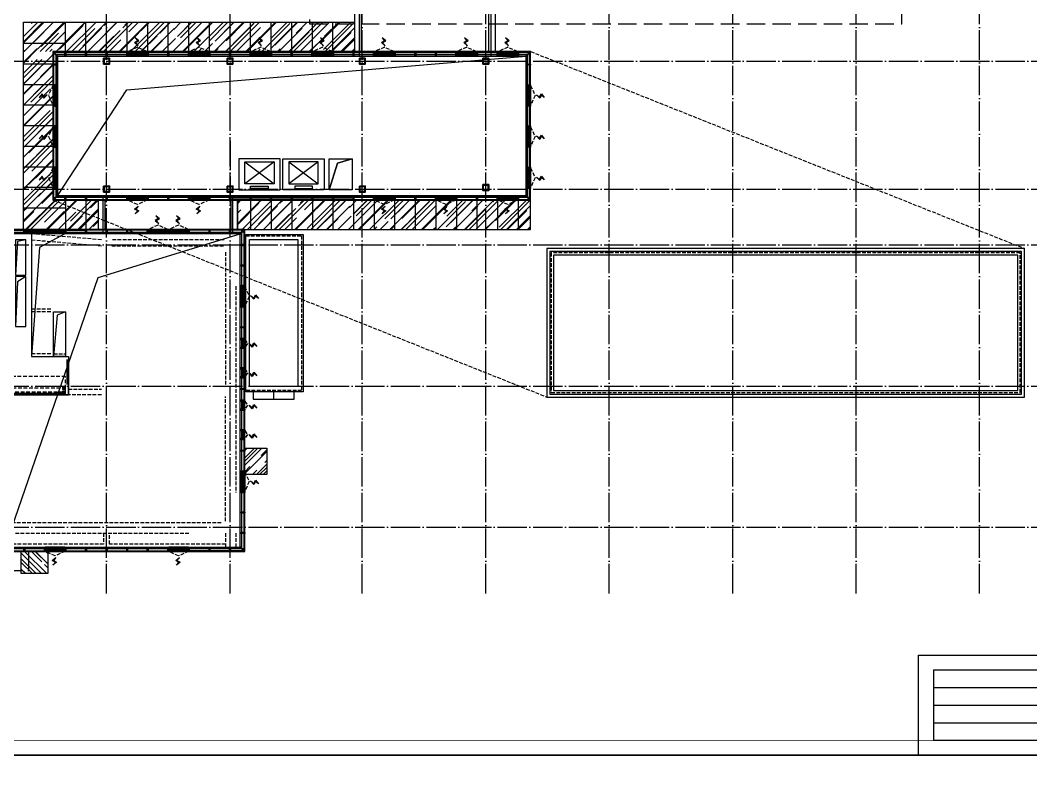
# Model space of a CAD drawing. Extents: x -2209072 to 495824, y -92434 to 572724.
# Drawn here: x 36124 to 104879, y 71103 to 123586 of the extents above; entities that cross this region are included whole.
import ezdxf

# ---------------------------------------------------------------- set-up
doc = ezdxf.new("R2010")
doc.units = 0
doc.header["$LTSCALE"] = 1000
doc.header["$MEASUREMENT"] = 0
for name, pattern in [('6#7#幕墙$0$$1$DASH', [0.35, 0.25, -0.1]), ('6#7#幕墙$0$DASH', [0.35, 0.25, -0.1]), ('X-104 6#7#平面$0$104-1112 结构$0$$AUDIT_BAD_LTYPE1', [0]), ('X-104 6#7#平面$0$109-34 轴网$0$L1$0$$AUDIT_BAD_LTYPE1', [0]), ('X-104 6#7#平面$0$CACHE', [0.375, 0.25, -0.125]), ('X-104 6#7#平面$0$DASH', [0.35, 0.25, -0.1]), ('X-104 6#7#平面$0$DOTE', [2.42, 2, -0.2, 0.02, -0.2]), ('X-平面图例$0$DASH', [0.35, 0.25, -0.1])]:
    doc.linetypes.add(name, pattern=pattern)
doc.layers.get('0').update_dxf_attribs({"linetype": 'CONTINUOUS'})
doc.layers.get('Defpoints').update_dxf_attribs({"linetype": 'CONTINUOUS'})
doc.layers.add('6#7#幕墙$0$04-不打印_辅助线', color=165, linetype='CONTINUOUS', plot=False)
for name, color, linetype in [('6#7#幕墙$0$04-电动窗', 1, 'CONTINUOUS'), ('6#7#幕墙$0$A-C_玻璃幕墙', 140, 'CONTINUOUS'), ('6#7#幕墙$0$A-C_窗', 140, 'CONTINUOUS'), ('6#7#幕墙$0$A-O_屋面', 201, 'CONTINUOUS'), ('6#7#幕墙$0$A-TECH_结构', 21, 'CONTINUOUS'), ('6#7#幕墙$0$A-金属背板', 30, 'CONTINUOUS'), ('X-104 6#7#平面$0$01-标注_轴线坐标', 132, 'CONTINUOUS'), ('X-104 6#7#平面$0$A-C_玻璃幕墙', 140, 'CONTINUOUS'), ('X-104 6#7#平面$0$A-E_栏杆', 232, 'CONTINUOUS'), ('X-104 6#7#平面$0$A-E_楼梯', 171, 'CONTINUOUS'), ('X-104 6#7#平面$0$A-E_电梯', 171, 'CONTINUOUS'), ('X-104 6#7#平面$0$A-FC', 242, 'X-104 6#7#平面$0$CACHE'), ('X-104 6#7#平面$0$A-O_屋面', 201, 'CONTINUOUS'), ('X-104 6#7#平面$0$A-TECH_结构', 21, 'CONTINUOUS'), ('X-104 6#7#平面$0$A_AXIS-轴线', 36, 'X-104 6#7#平面$0$DOTE'), ('X-104 6#7#平面$0$A_STR-砼柱', 51, 'CONTINUOUS'), ('X-104 6#7#平面$0$EH_玻璃', 156, 'CONTINUOUS'), ('X-104 6#7#平面$0$水-消防_消火栓', 41, 'CONTINUOUS'), ('X-平面图例$0$03-表格_197', 197, 'CONTINUOUS'), ('X-平面图例$0$04-电动窗', 1, 'CONTINUOUS'), ('X-平面图例$0$A-C_玻璃幕墙', 140, 'CONTINUOUS'), ('X-平面图例$0$A-金属背板', 40, 'CONTINUOUS')]:
    doc.layers.add(name, color=color, linetype=linetype)
doc.layers.add('X-104 6#7#平面$0$钢柱', color=51, linetype='CONTINUOUS', lineweight=35)

# ---------------------------------------------------------------- blocks, each defined once
blk = doc.blocks.new('*U1365')
at = {"layer": 'X-104 6#7#平面$0$A-E_栏杆'}
for points in [[(-5250, 50), (0, 50)], [(-5250, 0), (0, 0)]]:
    blk.add_lwpolyline(points, dxfattribs=at)
at = {"layer": 'X-104 6#7#平面$0$A-FC'}
for p, q in [((-150, 475), (-5085, 475)), ((-5085, 174), (-165, 174))]:
    blk.add_line(p, q, dxfattribs=at)
blk.add_lwpolyline([(0, 50), (-5250, 50), (-5250, 1250), (0, 1250)], close=True, dxfattribs=at)
at = {"layer": 'X-104 6#7#平面$0$A-FC', "ltscale": 1000}
for points in [[(-5200, 100), (-5200, 250), (-5050, 250), (-5050, 200), (-5150, 200), (-5150, 150), (-5050, 150), (-5050, 100), (-5250, 100), (-5250, 550), (-5050, 550), (-5050, 500), (-5150, 500), (-5150, 450), (-5050, 450), (-5050, 400), (-5200, 400), (-5200, 550)], [(-50, 100), (-50, 250), (-200, 250), (-200, 200), (-100, 200), (-100, 150), (-200, 150), (-200, 100), (0, 100), (0, 550), (-200, 550), (-200, 500), (-100, 500), (-100, 450), (-200, 450), (-200, 400), (-50, 400), (-50, 550)]]:
    blk.add_lwpolyline(points, dxfattribs=at)
blk = doc.blocks.new('X-104 6#7#平面$0$A$C1863634F')
at = {"layer": 'X-104 6#7#平面$0$A_AXIS-轴线'}
for points in [[(42000, -4500), (42000, 60900)], [(50400, -4500), (50400, 60900)], [(59400, -4500), (59400, 60900)], [(59400, -4500), (59400, 60900)], [(67800, -4500), (67800, 60900)], [(76200, -4500), (76200, 60900)], [(84600, -4500), (84600, 60900)], [(93000, -4500), (93000, 60900)], [(101400, -4500), (101400, 60900)], [(-4000, 31700), (117300, 31700)], [(-4000, 23000), (117300, 23000)], [(-4000, 19200), (117300, 19200)], [(-4000, 9600), (117300, 9600)], [(-4000, 0), (117300, 0)]]:
    blk.add_lwpolyline(points, dxfattribs=at)
blk = doc.blocks.new('X-104 6#7#平面$0$efrgh')
at = {"layer": 'X-104 6#7#平面$0$A-TECH_结构'}
for points in [[(38650, 121150), (70550, 121150), (70550, 111650), (38650, 111650)], [(-700, 109050), (-700, 87750), (51100, 87750), (51100, 109050)]]:
    blk.add_lwpolyline(points, close=True, dxfattribs=at)
for points in [[(38650, 111650), (43370, 118854), (70550, 121150)], [(36900, 109050), (36900, 103750), (36900, 103750), (36900, 100700), (39400, 100700), (39400, 98100), (27000, 98100), (27000, 94200), (35100, 94200), (35100, 87750)], [(35100, 87750), (41436, 106090), (51100, 109050)]]:
    blk.add_lwpolyline(points, dxfattribs=at)
blk = doc.blocks.new('X-104 6#7#平面$0$fgh')
at = {"layer": 'X-104 6#7#平面$0$A-TECH_结构'}
for points in [[(67219, -96672), (67219, -92972), (76169, -92972), (76169, -96672)], [(49769, -106172), (49769, -108672), (58619, -108672), (58619, -106172)]]:
    blk.add_lwpolyline(points, dxfattribs=at)
for points in [[(46669, -106172), (78569, -106172), (78569, -96672), (46669, -96672)], [(7319, -108772), (7319, -130072), (59119, -130072), (59119, -108772)]]:
    blk.add_lwpolyline(points, close=True, dxfattribs=at)
blk = doc.blocks.new('X-104 6#7#平面$0$gvhghjjj')
at = {"layer": 'X-104 6#7#平面$0$A-TECH_结构'}
for points in [[(13950, 17000), (14130, 19254), (14650, 19550)], [(36500, 19550), (35946, 19430), (35800, 17144)], [(20900, 17450), (20440, 17240), (20300, 15650)], [(13950, 14900), (14130, 16604), (14650, 16900)], [(36500, 17044), (35946, 16698), (35800, 13650)], [(13950, 13950), (14130, 14621), (14650, 14800)], [(39200, 14650), (38629, 14421), (38400, 11600)], [(22100, 13650), (21440, 13440), (21300, 11800)]]:
    blk.add_lwpolyline(points, dxfattribs=at)
for points in [[(13950, 17000), (14650, 17000), (14650, 19550), (13950, 19550)], [(35800, 17144), (36500, 17144), (36500, 19550), (35800, 19550)], [(20300, 17450), (20900, 17450), (20900, 15650), (20300, 15650)], [(13950, 16900), (14650, 16900), (14650, 14900), (13950, 14900)], [(35800, 13650), (36500, 13650), (36500, 17044), (35800, 17044)], [(13950, 14800), (14650, 14800), (14650, 13950), (13950, 13950)], [(38400, 14650), (39200, 14650), (39200, 11600), (38400, 11600)], [(21300, 13650), (22100, 13650), (22100, 11800), (21300, 11800)]]:
    blk.add_lwpolyline(points, close=True, dxfattribs=at)
blk = doc.blocks.new('X-104 6#7#平面$0$dfsgfg')
at = {"layer": 'X-104 6#7#平面$0$钢柱'}
for points in [[(-200, 200), (200, 200), (200, -200), (-200, -200), (-200, 200)], [(-170, 170), (170, 170), (170, -170), (-170, -170)]]:
    blk.add_lwpolyline(points, close=True, dxfattribs=at)
blk = doc.blocks.new('图框-A0+1-4')
for points, const_width in [([(0.02, 0.02), (1486.02, 0.02), (1486.02, 841.03), (0.02, 841.03)], 0.05), ([(1411.02, 831.03), (25.02, 831.03), (25.02, 10.03), (1411.02, 10.03)], 0.5)]:
    blk.add_lwpolyline(points, close=True, dxfattribs=dict(const_width=const_width))
at = {"const_width": 0.05}
blk.add_lwpolyline([(669.02, 0.02), (669.02, 2.03)], dxfattribs=at)
blk = doc.blocks.new('X-104 6#7#平面$0$A$C4EF3200C')
at = {"layer": 'X-104 6#7#平面$0$EH_玻璃'}
h = blk.add_hatch(dxfattribs=at)
h.set_pattern_fill('AR-RROOF', color=256, scale=600, angle=135)
h.set_pattern_definition([(135, (238369.9, -6000.3), (-1724.2092, 646.5784), [11430, -1524, 3810, -762]), (135, (237383.9, -5553.1), (-177.809, -1255.44), [2286, -251.46, 4572, -571.5]), (135, (237642.53, -6188.87), (-3162.8462, 2440.8336), [6096, -1066.8, 3048, -762])])
h.paths.add_polyline_path([(-1630, -500), (-1630, 1000), (170, 1000), (170, -500)])
at = {"layer": 'X-104 6#7#平面$0$A-C_玻璃幕墙'}
blk.add_lwpolyline([(-1630, -500), (-1630, 1000), (170, 1000), (170, -500)], close=True, dxfattribs=at)
blk = doc.blocks.new('X-104 6#7#平面$0$fdsgggh')
at = {"layer": 'X-104 6#7#平面$0$A-E_电梯'}
for p, q in [((1000, 1850), (3000, 350)), ((3000, 1850), (1000, 350)), ((6000, 1850), (4000, 350)), ((4000, 1850), (6000, 350))]:
    blk.add_line(p, q, dxfattribs=at)
for points in [[(600, -50), (3400, -50), (3400, 2050), (600, 2050)], [(6400, -50), (3600, -50), (3600, 2050), (6400, 2050)], [(1400, 200), (2600, 200), (2600, 50), (1400, 50)], [(5600, 200), (4400, 200), (4400, 50), (5600, 50)]]:
    blk.add_lwpolyline(points, close=True, dxfattribs=at)
for points in [[(1000, 1850), (3000, 1850), (3000, 350), (1000, 350), (1000, 1850)], [(6000, 1850), (4000, 1850), (4000, 350), (6000, 350), (6000, 1850)]]:
    blk.add_lwpolyline(points, dxfattribs=at)
at = {"layer": 'X-104 6#7#平面$0$A-TECH_结构'}
blk.add_lwpolyline([(6750, 2050), (8300, 2050), (8300, -50), (6750, -50)], close=True, dxfattribs=at)
blk.add_lwpolyline([(6750, -50), (7302, 1754), (8300, 2050)], dxfattribs=at)
blk = doc.blocks.new('6#7#幕墙$0$$TCHSYS$WIN2D')
for p, q in [((-0.5, 0.5), (0.5, 0.5)), ((-0.5, 0.5), (-0.5, -0.5)), ((0.5, 0.167), (-0.5, 0.167)), ((0.5, 0.5), (0.5, -0.5)), ((0.5, -0.167), (-0.5, -0.167)), ((-0.5, -0.5), (0.5, -0.5))]:
    blk.add_line(p, q)
blk = doc.blocks.new('6#7#幕墙$0$开启扇')
at = {"layer": '6#7#幕墙$0$04-电动窗'}
h = blk.add_hatch(color=1, dxfattribs=at)
h.dxf.hatch_style = 1
h.paths.add_polyline_path([(822, 978), (651, 790), (867, 672), (619, 453), (788, 663), (571, 780)])
at = {"layer": '6#7#幕墙$0$04-电动窗', "color": 1}
blk.add_lwpolyline([(822, 978), (651, 790), (867, 672), (619, 453), (788, 663), (571, 780), (822, 978)], close=True, dxfattribs=at)
at = {"layer": '6#7#幕墙$0$A-C_窗', "linetype": '6#7#幕墙$0$DASH'}
blk.add_lwpolyline([(0, 50), (670, 350), (1340, 50)], dxfattribs=at)
at = {"layer": '6#7#幕墙$0$A-C_窗', "xscale": -1340, "yscale": 300, "zscale": 1340, "rotation": 180}
blk.add_blockref('6#7#幕墙$0$$TCHSYS$WIN2D', (670, -100), dxfattribs=at)
blk = doc.blocks.new('*U1932')
at = {"layer": '6#7#幕墙$0$A-C_玻璃幕墙', "rotation": 180}
blk.add_blockref('6#7#幕墙$0$开启扇', (670, 50), dxfattribs=at)
blk = doc.blocks.new('*U1933')
at = {"color": 0, "linetype": 'ByBlock', "lineweight": -2, "transparency": 16777216}
for p in [(0, 0), (8400, 0), (16800, 0), (25200, 0), (33600, 0), (42000, 0)]:
    blk.add_blockref('*U1932', p, dxfattribs=at)
blk = doc.blocks.new('6#7#幕墙$0$saklshkjdhkjsa')
at = {"layer": '6#7#幕墙$0$04-电动窗'}
h = blk.add_hatch(color=1, dxfattribs=at)
h.dxf.hatch_style = 1
h.paths.add_polyline_path([(102, 870), (273, 682), (56, 564), (305, 345), (136, 554), (352, 672)])
at = {"layer": '6#7#幕墙$0$04-电动窗', "color": 1}
blk.add_lwpolyline([(102, 870), (273, 682), (56, 564), (305, 345), (136, 554), (352, 672), (102, 870)], close=True, dxfattribs=at)
at = {"layer": '6#7#幕墙$0$A-C_玻璃幕墙'}
for points in [[(30, 50), (30, -250), (-30, -250), (-30, 50), (30, 50)], [(630, 50), (630, -250), (570, -250), (570, 50), (630, 50)]]:
    blk.add_lwpolyline(points, dxfattribs=at)
at = {"layer": '6#7#幕墙$0$A-C_窗', "linetype": 'ByBlock'}
for p, q in [((30, 50), (570, 50)), ((30, -250), (30, 50)), ((570, -250), (570, 50)), ((570, -50), (30, -50)), ((570, -150), (30, -150)), ((30, -250), (570, -250))]:
    blk.add_line(p, q, dxfattribs=at)
at = {"layer": '6#7#幕墙$0$A-C_窗', "linetype": '6#7#幕墙$0$$1$DASH'}
blk.add_lwpolyline([(570, 50), (300, 230), (30, 50)], dxfattribs=at)
blk = doc.blocks.new('6#7#幕墙$0$ii')
blk.add_lwpolyline([(-1340, 0), (0, 0), (0, -150), (-1340, -150)], close=True)
blk = doc.blocks.new('6#7#幕墙$0$RDSSSD')
at = {"layer": '6#7#幕墙$0$A-C_玻璃幕墙'}
for points in [[(-30, 87750), (30, 87750), (30, 87450), (-30, 87450)], [(1370, 87750), (1430, 87750), (1430, 87450), (1370, 87450)], [(2770, 87750), (2830, 87750), (2830, 87450), (2770, 87450)], [(4170, 87750), (4230, 87750), (4230, 87450), (4170, 87450)], [(5570, 87750), (5630, 87750), (5630, 87450), (5570, 87450)], [(6970, 87750), (7030, 87750), (7030, 87450), (6970, 87450)], [(8370, 87750), (8430, 87750), (8430, 87450), (8370, 87450)], [(9770, 87750), (9830, 87750), (9830, 87450), (9770, 87450)], [(11170, 87750), (11230, 87750), (11230, 87450), (11170, 87450)], [(12570, 87750), (12630, 87750), (12630, 87450), (12570, 87450)], [(13970, 87750), (14030, 87750), (14030, 87450), (13970, 87450)], [(15370, 87750), (15430, 87750), (15430, 87450), (15370, 87450)], [(16770, 87750), (16830, 87750), (16830, 87450), (16770, 87450)], [(18170, 87750), (18230, 87750), (18230, 87450), (18170, 87450)], [(19570, 87750), (19630, 87750), (19630, 87450), (19570, 87450)], [(20970, 87750), (21030, 87750), (21030, 87450), (20970, 87450)], [(22370, 87750), (22430, 87750), (22430, 87450), (22370, 87450)], [(23770, 87750), (23830, 87750), (23830, 87450), (23770, 87450)], [(25170, 87750), (25230, 87750), (25230, 87450), (25170, 87450)], [(26570, 87750), (26630, 87750), (26630, 87450), (26570, 87450)], [(27970, 87750), (28030, 87750), (28030, 87450), (27970, 87450)], [(29370, 87750), (29430, 87750), (29430, 87450), (29370, 87450)], [(30770, 87750), (30830, 87750), (30830, 87450), (30770, 87450)], [(32170, 87750), (32230, 87750), (32230, 87450), (32170, 87450)], [(33570, 87750), (33630, 87750), (33630, 87450), (33570, 87450)], [(34970, 87750), (35030, 87750), (35030, 87450), (34970, 87450)], [(36370, 87750), (36430, 87750), (36430, 87450), (36370, 87450)], [(37770, 87750), (37830, 87750), (37830, 87450), (37770, 87450)], [(39170, 87750), (39230, 87750), (39230, 87450), (39170, 87450)], [(40570, 87750), (40630, 87750), (40630, 87450), (40570, 87450)], [(41970, 87750), (42030, 87750), (42030, 87450), (41970, 87450)], [(43370, 87750), (43430, 87750), (43430, 87450), (43370, 87450)], [(44770, 87750), (44830, 87750), (44830, 87450), (44770, 87450)], [(46170, 87750), (46230, 87750), (46230, 87450), (46170, 87450)], [(47570, 87750), (47630, 87750), (47630, 87450), (47570, 87450)], [(48970, 87750), (49030, 87750), (49030, 87450), (48970, 87450)], [(50370, 87750), (50430, 87750), (50430, 87450), (50370, 87450)]]:
    blk.add_lwpolyline(points, close=True, dxfattribs=at)
blk = doc.blocks.new('6#7#幕墙$0$rewfdscxzwq')
at = {"layer": '6#7#幕墙$0$A-C_玻璃幕墙'}
for points in [[(39170, 111650), (39230, 111650), (39230, 111350), (39170, 111350)], [(40570, 111650), (40630, 111650), (40630, 111350), (40570, 111350)], [(41970, 111650), (42030, 111650), (42030, 111350), (41970, 111350)], [(43370, 111650), (43430, 111650), (43430, 111350), (43370, 111350)], [(44770, 111650), (44830, 111650), (44830, 111350), (44770, 111350)], [(46170, 111650), (46230, 111650), (46230, 111350), (46170, 111350)], [(47570, 111650), (47630, 111650), (47630, 111350), (47570, 111350)], [(48970, 111650), (49030, 111650), (49030, 111350), (48970, 111350)], [(50370, 111650), (50430, 111650), (50430, 111350), (50370, 111350)], [(51770, 111650), (51830, 111650), (51830, 111350), (51770, 111350)], [(53170, 111650), (53230, 111650), (53230, 111350), (53170, 111350)], [(54570, 111650), (54630, 111650), (54630, 111350), (54570, 111350)], [(55970, 111650), (56030, 111650), (56030, 111350), (55970, 111350)], [(57370, 111650), (57430, 111650), (57430, 111350), (57370, 111350)], [(58770, 111650), (58830, 111650), (58830, 111350), (58770, 111350)], [(60170, 111650), (60230, 111650), (60230, 111350), (60170, 111350)], [(61570, 111650), (61630, 111650), (61630, 111350), (61570, 111350)], [(62970, 111650), (63030, 111650), (63030, 111350), (62970, 111350)], [(64370, 111650), (64430, 111650), (64430, 111350), (64370, 111350)], [(65770, 111650), (65830, 111650), (65830, 111350), (65770, 111350)], [(67170, 111650), (67230, 111650), (67230, 111350), (67170, 111350)], [(68570, 111650), (68630, 111650), (68630, 111350), (68570, 111350)], [(69970, 111650), (70030, 111650), (70030, 111350), (69970, 111350)]]:
    blk.add_lwpolyline(points, close=True, dxfattribs=at)
blk = doc.blocks.new('6#7#幕墙$0$gfrggcxvxgr')
at = {"layer": '6#7#幕墙$0$A-C_玻璃幕墙'}
for points in [[(39170, 121450), (39230, 121450), (39230, 121150), (39170, 121150)], [(40570, 121450), (40630, 121450), (40630, 121150), (40570, 121150)], [(41970, 121450), (42030, 121450), (42030, 121150), (41970, 121150)], [(43370, 121450), (43430, 121450), (43430, 121150), (43370, 121150)], [(44770, 121450), (44830, 121450), (44830, 121150), (44770, 121150)], [(46170, 121450), (46230, 121450), (46230, 121150), (46170, 121150)], [(47570, 121450), (47630, 121450), (47630, 121150), (47570, 121150)], [(48970, 121450), (49030, 121450), (49030, 121150), (48970, 121150)], [(50370, 121450), (50430, 121450), (50430, 121150), (50370, 121150)], [(51770, 121450), (51830, 121450), (51830, 121150), (51770, 121150)], [(53170, 121450), (53230, 121450), (53230, 121150), (53170, 121150)], [(54570, 121450), (54630, 121450), (54630, 121150), (54570, 121150)], [(55970, 121450), (56030, 121450), (56030, 121150), (55970, 121150)], [(57370, 121450), (57430, 121450), (57430, 121150), (57370, 121150)], [(58770, 121450), (58830, 121450), (58830, 121150), (58770, 121150)], [(60170, 121450), (60230, 121450), (60230, 121150), (60170, 121150)], [(61570, 121450), (61630, 121450), (61630, 121150), (61570, 121150)], [(62970, 121450), (63030, 121450), (63030, 121150), (62970, 121150)], [(64370, 121450), (64430, 121450), (64430, 121150), (64370, 121150)], [(65770, 121450), (65830, 121450), (65830, 121150), (65770, 121150)], [(67170, 121450), (67230, 121450), (67230, 121150), (67170, 121150)], [(68570, 121450), (68630, 121450), (68630, 121150), (68570, 121150)], [(69970, 121450), (70030, 121450), (70030, 121150), (69970, 121150)]]:
    blk.add_lwpolyline(points, close=True, dxfattribs=at)
blk = doc.blocks.new('*U1967')
blk.add_lwpolyline([(-1360, 0), (-20, 0), (-20, -150), (-1360, -150)], close=True)
blk = doc.blocks.new('*U1968')
blk.add_lwpolyline([(-1360, 0), (-440, 0), (-440, -150), (-1360, -150)], close=True)
blk = doc.blocks.new('6#7#幕墙$0$jiao')
at = {"layer": '6#7#幕墙$0$A-C_窗'}
blk.add_lwpolyline([(51079, -1171), (51308, -1400), (51350, -1358), (51121, -1129)], close=True, dxfattribs=at)
blk = doc.blocks.new('*U1626')
at = {"layer": '6#7#幕墙$0$A-C_玻璃幕墙', "rotation": 180}
blk.add_blockref('6#7#幕墙$0$开启扇', (670, 50), dxfattribs=at)
blk = doc.blocks.new('*U1627')
at = {"layer": '6#7#幕墙$0$A-C_窗', "color": 0, "linetype": 'ByBlock', "lineweight": -2, "transparency": 16777216}
for p in [(0, 0), (4200, 0), (8400, 0)]:
    blk.add_blockref('*U1626', p, dxfattribs=at)
blk = doc.blocks.new('*U1980')
blk.add_lwpolyline([(-1340, 0), (-370, 0), (-370, -150), (-1340, -150)], close=True)
blk = doc.blocks.new('*U1644')
at = {"layer": '6#7#幕墙$0$A-C_玻璃幕墙', "rotation": 270}
blk.add_blockref('6#7#幕墙$0$开启扇', (-50, 670), dxfattribs=at)
blk = doc.blocks.new('*U1645')
at = {"layer": '6#7#幕墙$0$A-C_玻璃幕墙'}
blk.add_lwpolyline([(150, 30), (150, -30), (-150, -30), (-150, 30)], close=True, dxfattribs=at)
blk = doc.blocks.new('6#7#幕墙$0$A$C4D1C7240')
at = {"layer": '6#7#幕墙$0$A-C_窗'}
for points in [[(-321, 9821), (-92, 10050), (-50, 10008), (-279, 9779)], [(-321, 279), (-92, 50), (-50, 92), (-279, 321)]]:
    blk.add_lwpolyline(points, close=True, dxfattribs=at)
at = {"layer": '6#7#幕墙$0$A-C_玻璃幕墙', "color": 0, "linetype": 'ByBlock', "lineweight": -2, "transparency": 16777216, "extrusion": (0, 0, -1), "xscale": -1, "zscale": -1}
for p in [(150, 9220), (150, 7820), (150, 6420), (150, 5020), (150, 3620), (150, 2220), (150, 820)]:
    blk.add_blockref('*U1645', p, dxfattribs=at)
at = {"layer": '6#7#幕墙$0$A-C_玻璃幕墙', "color": 0, "linetype": 'ByBlock', "lineweight": -2, "transparency": 16777216}
for p in [(0, 7120), (0, 4320), (0, 1520)]:
    blk.add_blockref('*U1644', p, dxfattribs=at)
blk = doc.blocks.new('6#7#幕墙$0$$WINLIB2D$00000039')
at = {"color": 0}
for points in [[(-0.5, 0.5), (-0.5, -0.5)], [(0.5, 0.5), (-0.5, 0.5)], [(-0.5, 0.167), (0.5, 0.167)], [(-0.452, -0.167), (-0.5, 0.084)], [(-0.384, -0.167), (-0.448, 0.167)], [(-0.316, -0.167), (-0.38, 0.167)], [(-0.248, -0.167), (-0.312, 0.167)], [(-0.18, -0.167), (-0.244, 0.167)], [(-0.112, -0.167), (-0.176, 0.167)], [(-0.044, -0.167), (-0.108, 0.167)], [(0.024, -0.167), (-0.04, 0.167)], [(0.092, -0.167), (0.028, 0.167)], [(0.16, -0.167), (0.096, 0.167)], [(0.228, -0.167), (0.164, 0.167)], [(0.296, -0.167), (0.232, 0.167)], [(0.364, -0.167), (0.3, 0.167)], [(0.432, -0.167), (0.368, 0.167)], [(0.5, -0.167), (0.436, 0.167)], [(0.5, -0.5), (0.5, 0.5)], [(-0.5, -0.167), (0.5, -0.167)], [(0.5, -0.5), (-0.5, -0.5)]]:
    blk.add_lwpolyline(points, dxfattribs=at)
blk = doc.blocks.new('*U1990')
at = {"layer": '6#7#幕墙$0$A-C_玻璃幕墙', "xscale": -1}
blk.add_blockref('6#7#幕墙$0$开启扇', (670, -50), dxfattribs=at)
blk = doc.blocks.new('*U1991')
at = {"layer": '6#7#幕墙$0$A-C_玻璃幕墙', "xscale": -1}
blk.add_blockref('6#7#幕墙$0$开启扇', (670, -50), dxfattribs=at)
blk = doc.blocks.new('6#7#幕墙')
at = {"layer": '6#7#幕墙$0$04-不打印_辅助线'}
for points in [[(-17750, 162700), (139900, 162700), (139900, 73600), (-17750, 73600)], [(-17750, 73600), (139900, 73600), (139900, -15500), (-17750, -15500)]]:
    blk.add_lwpolyline(points, close=True, dxfattribs=at)
at = {"layer": '6#7#幕墙$0$A-C_玻璃幕墙'}
for points in [[(38350, 111350), (70850, 111350), (70850, 121450), (38350, 121450)], [(38400, 111400), (70800, 111400), (70800, 121400), (38400, 121400)], [(38550, 111550), (70650, 111550), (70650, 121250), (38550, 121250)], [(38650, 112200), (38650, 112140), (38350, 112140), (38350, 112200)], [(36370, 109350), (36430, 109350), (36430, 109050), (36370, 109050)], [(37770, 109350), (37830, 109350), (37830, 109050), (37770, 109050)], [(39170, 109350), (39230, 109350), (39230, 109050), (39170, 109050)], [(40570, 109350), (40630, 109350), (40630, 109050), (40570, 109050)], [(41970, 109350), (42030, 109350), (42030, 109050), (41970, 109050)], [(43370, 109350), (43430, 109350), (43430, 109050), (43370, 109050)], [(44770, 109350), (44830, 109350), (44830, 109050), (44770, 109050)], [(46170, 109350), (46230, 109350), (46230, 109050), (46170, 109050)], [(47570, 109350), (47630, 109350), (47630, 109050), (47570, 109050)], [(48970, 109350), (49030, 109350), (49030, 109050), (48970, 109050)], [(50370, 109350), (50430, 109350), (50430, 109050), (50370, 109050)], [(-950, 109300), (-950, 87500), (51350, 87500), (51350, 109300)], [(-800, 109150), (-800, 87650), (51200, 87650), (51200, 109150)], [(51400, 108330), (51400, 108270), (51100, 108270), (51100, 108330)], [(51400, 106930), (51400, 106870), (51100, 106870), (51100, 106930)], [(51400, 105530), (51400, 105470), (51100, 105470), (51100, 105530)], [(51400, 104130), (51400, 104070), (51100, 104070), (51100, 104130)], [(51400, 102730), (51400, 102670), (51100, 102670), (51100, 102730)], [(51400, 101330), (51400, 101270), (51100, 101270), (51100, 101330)], [(51400, 99930), (51400, 99870), (51100, 99870), (51100, 99930)], [(51400, 98530), (51400, 98470), (51100, 98470), (51100, 98530)], [(51400, 97130), (51400, 97070), (51100, 97070), (51100, 97130)], [(51400, 95730), (51400, 95670), (51100, 95670), (51100, 95730)], [(51400, 94330), (51400, 94270), (51100, 94270), (51100, 94330)], [(51400, 92930), (51400, 92870), (51100, 92870), (51100, 92930)], [(51400, 91530), (51400, 91470), (51100, 91470), (51100, 91530)], [(51400, 90130), (51400, 90070), (51100, 90070), (51100, 90130)], [(51400, 88730), (51400, 88670), (51100, 88670), (51100, 88730)]]:
    blk.add_lwpolyline(points, close=True, dxfattribs=at)
blk.add_lwpolyline([(-1000, 109350), (-1000, 87450), (51400, 87450), (51400, 109350), (-1000, 109350)], dxfattribs=at)
at = {"layer": '6#7#幕墙$0$A-C_窗'}
blk.add_lwpolyline([(51079, 87729), (51308, 87500), (51350, 87542), (51121, 87771)], close=True, dxfattribs=at)
at = {"layer": '6#7#幕墙$0$A-O_屋面', "linetype": '6#7#幕墙$0$DASH', "ltscale": 5}
for points in [[(95068, 146550), (55800, 148130), (55800, 123350), (96100, 123350), (96100, 124650)], [(35668, 109350), (-3600, 110930), (-3600, 86150), (36700, 86150), (36700, 87450)]]:
    blk.add_lwpolyline(points, dxfattribs=at)
at = {"layer": '6#7#幕墙$0$A-TECH_结构'}
for points in [[(38650, 111650), (70550, 111650), (70550, 121150), (38650, 121150)], [(-700, 109050), (-700, 87750), (51100, 87750), (51100, 109050)]]:
    blk.add_lwpolyline(points, close=True, dxfattribs=at)
at = {"layer": '6#7#幕墙$0$A-金属背板'}
for points in [[(50430, 111410), (50430, 111400), (51770, 111400), (51770, 111410)], [(51830, 111410), (51830, 111400), (53170, 111400), (53170, 111410)], [(53230, 111410), (53230, 111400), (54570, 111400), (54570, 111410)], [(54630, 111410), (54630, 111400), (55970, 111400), (55970, 111410)], [(56030, 111410), (56030, 111400), (57370, 111400), (57370, 111410)], [(57430, 111410), (57430, 111400), (58770, 111400), (58770, 111410)], [(36370, 109300), (36370, 109290), (35030, 109290), (35030, 109300)], [(36370, 109300), (36370, 109290), (35030, 109290), (35030, 109300)], [(40570, 109300), (40570, 109290), (39230, 109290), (39230, 109300)]]:
    blk.add_lwpolyline(points, close=True, dxfattribs=at)
at = {"color": 0, "linetype": 'ByBlock', "lineweight": -2, "transparency": 16777216, "extrusion": (0, 0, -1), "zscale": -1, "rotation": 180}
for p in [(-44100, 111350), (-48300, 111350)]:
    blk.add_blockref('*U1990', p, dxfattribs=at)
at = {"rotation": 359.9999999999999}
blk.add_blockref('*U1933', (4900, 87450), dxfattribs=at)
at = {"layer": '6#7#幕墙$0$A-C_玻璃幕墙', "xscale": -1}
blk.add_blockref('6#7#幕墙$0$A$C4D1C7240', (38350, 111350), dxfattribs=at)
at = {"layer": '6#7#幕墙$0$A-C_玻璃幕墙'}
blk.add_blockref('6#7#幕墙$0$A$C4D1C7240', (70850, 111350), dxfattribs=at)
at = {"layer": '6#7#幕墙$0$A-C_玻璃幕墙', "xscale": -1}
for name, p, rotation in [('6#7#幕墙$0$开启扇', (46170, 109300), 359.9999999999999), ('6#7#幕墙$0$开启扇', (47570, 109300), 359.9999999999999), ('6#7#幕墙$0$saklshkjdhkjsa', (51350, 101300), 270), ('6#7#幕墙$0$saklshkjdhkjsa', (51350, 99300), 270), ('6#7#幕墙$0$saklshkjdhkjsa', (51350, 97100), 270), ('6#7#幕墙$0$saklshkjdhkjsa', (51350, 95100), 270)]:
    blk.add_blockref(name, p, dxfattribs=dict(at, rotation=rotation))
at = {"layer": '6#7#幕墙$0$A-C_玻璃幕墙', "xscale": 1340, "yscale": 300.0000000000001, "zscale": -1340}
for p in [(37100, 109200), (38500, 109200)]:
    blk.add_blockref('6#7#幕墙$0$$WINLIB2D$00000039', p, dxfattribs=at)
at = {"layer": '6#7#幕墙$0$A-C_玻璃幕墙'}
for name, p, rotation in [('*U1980', (51200, 109670), 90), ('6#7#幕墙$0$ii', (51200, 108270), 90), ('6#7#幕墙$0$ii', (51200, 106870), 90), ('6#7#幕墙$0$开启扇', (51350, 105470), 270), ('6#7#幕墙$0$开启扇', (51350, 92870), 270), ('6#7#幕墙$0$ii', (51200, 91470), 90), ('6#7#幕墙$0$ii', (51200, 90070), 90), ('*U1967', (48990, 87650), 359.9980808591542), ('*U1967', (50390, 87650), 359.9980808591542), ('*U1968', (51790, 87650), 359.9980808591542)]:
    blk.add_blockref(name, p, dxfattribs=dict(at, rotation=rotation))
at = {"layer": '6#7#幕墙$0$A-C_窗', "color": 0, "linetype": 'ByBlock', "lineweight": -2, "transparency": 16777216}
for p in [(44100, 121450), (48300, 121450), (52500, 121450), (56700, 121450), (60900, 121450), (66500, 121450), (69300, 121450)]:
    blk.add_blockref('*U1991', p, dxfattribs=at)
at = {"layer": '6#7#幕墙$0$A-C_窗'}
for name, p in [('6#7#幕墙$0$gfrggcxvxgr', (0, 0)), ('6#7#幕墙$0$rewfdscxzwq', (0, 0)), ('*U1627', (60900, 111350)), ('6#7#幕墙$0$RDSSSD', (0, 0))]:
    blk.add_blockref(name, p, dxfattribs=at)
at = {"layer": '6#7#幕墙$0$A-C_窗', "xscale": -1, "rotation": 180}
blk.add_blockref('6#7#幕墙$0$jiao', (0, 107900), dxfattribs=at)
blk = doc.blocks.new('X-平面图例$0$$WINLIB2D$00000039')
at = {"color": 0}
for points in [[(-0.5, 0.5), (-0.5, -0.5)], [(0.5, 0.5), (-0.5, 0.5)], [(-0.5, 0.167), (0.5, 0.167)], [(-0.452, -0.167), (-0.5, 0.084)], [(-0.384, -0.167), (-0.448, 0.167)], [(-0.316, -0.167), (-0.38, 0.167)], [(-0.248, -0.167), (-0.312, 0.167)], [(-0.18, -0.167), (-0.244, 0.167)], [(-0.112, -0.167), (-0.176, 0.167)], [(-0.044, -0.167), (-0.108, 0.167)], [(0.024, -0.167), (-0.04, 0.167)], [(0.092, -0.167), (0.028, 0.167)], [(0.16, -0.167), (0.096, 0.167)], [(0.228, -0.167), (0.164, 0.167)], [(0.296, -0.167), (0.232, 0.167)], [(0.364, -0.167), (0.3, 0.167)], [(0.432, -0.167), (0.368, 0.167)], [(0.5, -0.167), (0.436, 0.167)], [(0.5, -0.5), (0.5, 0.5)], [(-0.5, -0.167), (0.5, -0.167)], [(0.5, -0.5), (-0.5, -0.5)]]:
    blk.add_lwpolyline(points, dxfattribs=at)
blk = doc.blocks.new('X-平面图例$0$ii')
blk.add_lwpolyline([(-1340, 0), (0, 0), (0, -150), (-1340, -150)], close=True)
blk = doc.blocks.new('X-平面图例$0$$TCHSYS$WIN2D')
for p, q in [((-0.5, 0.5), (0.5, 0.5)), ((-0.5, 0.5), (-0.5, -0.5)), ((0.5, 0.167), (-0.5, 0.167)), ((0.5, 0.5), (0.5, -0.5)), ((0.5, -0.167), (-0.5, -0.167)), ((-0.5, -0.5), (0.5, -0.5))]:
    blk.add_line(p, q)
blk = doc.blocks.new('X-平面图例$0$开启扇')
at = {"layer": 'X-平面图例$0$04-电动窗'}
h = blk.add_hatch(color=1, dxfattribs=at)
h.dxf.hatch_style = 1
h.paths.add_polyline_path([(771, 319), (600, 508), (817, 625), (569, 845), (738, 635), (521, 518)])
at = {"linetype": 'X-平面图例$0$DASH'}
blk.add_lwpolyline([(0, 50), (670, 350), (1340, 50)], dxfattribs=at)
at = {"layer": 'X-平面图例$0$04-电动窗', "color": 1}
blk.add_lwpolyline([(771, 319), (600, 508), (817, 625), (569, 845), (738, 635), (521, 518), (771, 319)], close=True, dxfattribs=at)
at = {"xscale": -1340, "yscale": 300, "zscale": 1340, "rotation": 180}
blk.add_blockref('X-平面图例$0$$TCHSYS$WIN2D', (670, -100), dxfattribs=at)
blk = doc.blocks.new('X-平面图例')
at = {"layer": 'Defpoints'}
blk.add_lwpolyline([(0, 6800), (27101, 6800), (27101, 0), (0, 0)], close=True, dxfattribs=at)
at = {"layer": 'X-平面图例$0$03-表格_197'}
for p, q in [((1000, 5800), (26101, 5800)), ((1000, 5800), (1000, 1000)), ((13550, 5800), (13550, 1000)), ((26101, 5800), (26101, 1000)), ((1000, 4600), (26101, 4600)), ((1000, 3400), (26101, 3400)), ((1000, 2200), (26101, 2200)), ((1000, 1000), (26101, 1000))]:
    blk.add_line(p, q, dxfattribs=at)
at = {"layer": 'X-平面图例$0$A-C_玻璃幕墙'}
for p, q in [((13877, 4055), (15337, 4055)), ((13937, 1711), (15277, 1711)), ((13937, 1411), (15277, 1411))]:
    blk.add_line(p, q, dxfattribs=at)
at = {"layer": 'X-平面图例$0$A-C_玻璃幕墙', "linetype": 'X-平面图例$0$DASH'}
blk.add_lwpolyline([(20660, 5400), (21330, 5100), (22000, 5400)], dxfattribs=at)
at = {"layer": 'X-平面图例$0$A-C_玻璃幕墙'}
for points in [[(13877, 4055), (15337, 4055)], [(13937, 3755), (13877, 3755), (13877, 4055), (13937, 4055), (13937, 3755)], [(13877, 4005), (15337, 4005)], [(13877, 3855), (15337, 3855)], [(13877, 3755), (15337, 3755)], [(15337, 3755), (15277, 3755), (15277, 4055), (15337, 4055), (15337, 3755)], [(15337, 2861), (13877, 2861)], [(13877, 1611), (15337, 1611)], [(13877, 1461), (15337, 1461)]]:
    blk.add_lwpolyline(points, dxfattribs=at)
for points in [[(13877, 2911), (13937, 2911), (13937, 2611), (13877, 2611)], [(15277, 2911), (15337, 2911), (15337, 2611), (15277, 2611)], [(13877, 1711), (13937, 1711), (13937, 1411), (13877, 1411)], [(15277, 1711), (15337, 1711), (15337, 1411), (15277, 1411)]]:
    blk.add_lwpolyline(points, close=True, dxfattribs=at)
at = {"layer": 'X-平面图例$0$A-金属背板'}
for points in [[(13937, 4005), (15277, 4005)], [(13937, 3855), (15277, 3855)]]:
    blk.add_lwpolyline(points, dxfattribs=at)
blk.add_lwpolyline([(15277, 1477), (15277, 1461), (13937, 1461), (13937, 1477)], close=True, dxfattribs=at)
at = {"layer": 'X-平面图例$0$A-C_玻璃幕墙', "xscale": -1, "rotation": 180}
blk.add_blockref('X-平面图例$0$开启扇', (13967, 5450), dxfattribs=at)
at = {"layer": 'X-平面图例$0$A-C_玻璃幕墙', "xscale": 1340}
for name, p, yscale, zscale in [('X-平面图例$0$$TCHSYS$WIN2D', (21330, 5550), 300, 1340), ('X-平面图例$0$$WINLIB2D$00000039', (14607, 2761), 300.0000000000001, -1340)]:
    blk.add_blockref(name, p, dxfattribs=dict(at, yscale=yscale, zscale=zscale))
at = {"layer": 'X-平面图例$0$A-C_玻璃幕墙', "xscale": -1}
blk.add_blockref('X-平面图例$0$ii', (13937, 4005), dxfattribs=at)
blk = doc.blocks.new('X-104 6#7#平面')
at = {"layer": 'X-104 6#7#平面$0$EH_玻璃'}
h = blk.add_hatch(dxfattribs=at)
h.set_pattern_fill('AR-RROOF', color=256, scale=600, angle=45)
h.set_pattern_definition([(45, (-19784.1, 104065.1), (646.5784, 1724.209), [11430, -1524, 3810, -762]), (45, (-19336.9, 105051.1), (-1255.44, 177.809), [2286, -251.46, 4572, -571.5]), (45, (-19972.65, 104792.5), (2440.8336, 3162.8462), [6096, -1066.8, 3048, -762])])
h.paths.add_polyline_path([(36350, 121450), (58900, 121450), (58900, 123450), (36350, 123450)])
h = blk.add_hatch(dxfattribs=at)
h.set_pattern_fill('AR-RROOF', color=256, scale=600, angle=45)
h.set_pattern_definition([(45, (-33197.2, 96448.5), (646.5784, 1724.209), [11430, -1524, 3810, -762]), (45, (-32750, 97434.6), (-1255.44, 177.809), [2286, -251.46, 4572, -571.5]), (45, (-33385.8, 97175.93), (2440.8336, 3162.8462), [6096, -1066.8, 3048, -762])])
h.paths.add_polyline_path([(41450, 109350), (41450, 111350), (38350, 111350), (38350, 121616), (36350, 121645), (36350, 109350)])
h = blk.add_hatch(dxfattribs=at)
h.set_pattern_fill('AR-RROOF', color=256, scale=600, angle=45)
h.set_pattern_definition([(45, (-7834.1, 91965.1), (646.5784, 1724.209), [11430, -1524, 3810, -762]), (45, (-7386.9, 92951.1), (-1255.44, 177.809), [2286, -251.46, 4572, -571.5]), (45, (-8022.65, 92692.5), (2440.8336, 3162.8462), [6096, -1066.8, 3048, -762])])
h.paths.add_polyline_path([(50900, 109350), (70850, 109350), (70850, 111350), (50900, 111350)])
at = {"color": 141}
blk.add_line((50000, 111400), (60230, 111400), dxfattribs=at)
at = {"layer": 'X-104 6#7#平面$0$A-C_玻璃幕墙'}
for p, q in [((39200, 121450), (39200, 123450)), ((40600, 121450), (40600, 123450)), ((42000, 121450), (42000, 123450)), ((43400, 121450), (43400, 123450)), ((44800, 121450), (44800, 123450)), ((46200, 121450), (46200, 123450)), ((47600, 121450), (47600, 123450)), ((49000, 121450), (49000, 123450)), ((50400, 121450), (50400, 123450)), ((51800, 121450), (51800, 123450)), ((53200, 121450), (53200, 123450)), ((54600, 121450), (54600, 123450)), ((56000, 121450), (56000, 123450)), ((57400, 121450), (57400, 123450)), ((39200, 122000), (36350, 122000)), ((38350, 120600), (36350, 120600)), ((38350, 119200), (36350, 119200)), ((38350, 117800), (36350, 117800)), ((38350, 116400), (36350, 116400)), ((38350, 115000), (36350, 115000)), ((38350, 113600), (36350, 113600)), ((38350, 112200), (36350, 112200)), ((50000, 111650), (60230, 111650)), ((50030, 111550), (60260, 111550)), ((39200, 110800), (36350, 110800)), ((39200, 111350), (39200, 109350)), ((40600, 111350), (40600, 109350)), ((50000, 111350), (60230, 111350)), ((51800, 111350), (51800, 109350)), ((53200, 111350), (53200, 109350)), ((54600, 111350), (54600, 109350)), ((56000, 111350), (56000, 109350)), ((57400, 111350), (57400, 109350)), ((58800, 111350), (58800, 109350)), ((60200, 111350), (60200, 109350)), ((61600, 111350), (61600, 109350)), ((63000, 111350), (63000, 109350)), ((64400, 111350), (64400, 109350)), ((65800, 111350), (65800, 109350)), ((67200, 111350), (67200, 109350)), ((68600, 111350), (68600, 109350)), ((70000, 111350), (70000, 109350))]:
    blk.add_line(p, q, dxfattribs=at)
for points in [[(36350, 109350), (36350, 123450), (58900, 123450)], [(36350, 109350), (36350, 123450), (58900, 123450)], [(51400, 109350), (70850, 109350), (70850, 111350)]]:
    blk.add_lwpolyline(points, dxfattribs=at)
for points in [[(50370, 111650), (50430, 111650), (50430, 111350), (50370, 111350)], [(51770, 111650), (51830, 111650), (51830, 111350), (51770, 111350)], [(53170, 111650), (53230, 111650), (53230, 111350), (53170, 111350)], [(54570, 111650), (54630, 111650), (54630, 111350), (54570, 111350)], [(55970, 111650), (56030, 111650), (56030, 111350), (55970, 111350)], [(57370, 111650), (57430, 111650), (57430, 111350), (57370, 111350)], [(58770, 111650), (58830, 111650), (58830, 111350), (58770, 111350)]]:
    blk.add_lwpolyline(points, close=True, dxfattribs=at)
at = {"layer": 'X-104 6#7#平面$0$A-E_栏杆'}
for points in [[(27900, 98100), (39400, 98100), (39400, 100500)], [(39300, 100500), (39300, 98800)], [(39150, 98200), (34000, 98200)]]:
    blk.add_lwpolyline(points, dxfattribs=at)
at = {"layer": 'X-104 6#7#平面$0$A-O_屋面'}
for p, q in [((58900, 121450), (58900, 124650)), ((59350, 121450), (59350, 124650)), ((68000, 121450), (68000, 124650)), ((68450, 121450), (68450, 124650)), ((41450, 109350), (41450, 111350)), ((41450, 109350), (41450, 111350)), ((41900, 109350), (41900, 111350)), ((50450, 111350), (50450, 109350)), ((50900, 109350), (50900, 111350)), ((50900, 111350), (50900, 109350)), ((51470, 98300), (51470, 109020)), ((53370, 97800), (53370, 98300))]:
    blk.add_line(p, q, dxfattribs=at)
at = {"layer": 'X-104 6#7#平面$0$A-O_屋面', "linetype": 'X-104 6#7#平面$0$DASH'}
for p, q in [((70850, 121456), (104450, 108056)), ((38350, 111356), (71950, 97956))]:
    blk.add_line(p, q, dxfattribs=at)
at = {"layer": 'X-104 6#7#平面$0$A-O_屋面'}
for points in [[(51470, 109020), (55370, 109020), (55370, 105000), (55370, 98300), (51470, 98300)], [(51970, 98300), (51970, 97800), (54770, 97800), (54770, 98300), (51970, 98300)]]:
    blk.add_lwpolyline(points, dxfattribs=at)
for points in [[(51730, 98660), (51730, 108660), (55010, 108660), (55010, 105000), (55010, 98660)], [(71950, 97956), (104450, 97956), (104450, 108056), (71950, 108056)], [(72150, 98156), (104250, 98156), (104250, 107856), (72150, 107856)], [(72400, 98406), (104000, 98406), (104000, 107606), (72400, 107606)]]:
    blk.add_lwpolyline(points, close=True, dxfattribs=at)
at = {"layer": 'X-104 6#7#平面$0$A-TECH_结构', "linetype": 'X-104 6#7#平面$0$DASH'}
for p, q in [((41650, 108650), (36902, 109050)), ((36902, 108649), (41650, 108249)), ((50000, 108650), (42350, 108650)), ((42350, 108250), (50000, 108250)), ((50100, 107800), (50100, 98800)), ((50800, 105500), (50800, 91470)), ((36900, 103950), (38200, 103950)), ((38200, 103750), (36900, 103750)), ((38200, 100900), (36900, 100900)), ((38400, 100900), (39200, 100900)), ((39400, 98500), (41650, 98500)), ((41650, 98100), (39400, 98100)), ((50100, 89500), (50100, 98000)), ((49800, 89400), (35100, 89400)), ((35100, 88700), (47600, 88700)), ((50100, 88700), (50100, 87750)), ((50800, 88700), (50800, 87750))]:
    blk.add_line(p, q, dxfattribs=at)
at = {"layer": 'X-104 6#7#平面$0$A-TECH_结构'}
for points in [[(58700, 114150), (57701, 113854), (57150, 112050)], [(39170, 109050), (37429, 108117), (36900, 100700)], [(39200, 103750), (38629, 103521), (38400, 100700)]]:
    blk.add_lwpolyline(points, dxfattribs=at)
blk.add_lwpolyline([(57150, 114150), (58700, 114150), (58700, 112050), (57150, 112050)], close=True, dxfattribs=at)
at = {"layer": 'X-104 6#7#平面$0$A-TECH_结构', "linetype": 'X-104 6#7#平面$0$DASH'}
for points in [[(51470, 108920), (55270, 108920), (55270, 105000), (55270, 98400), (51470, 98400)], [(41800, 88700), (41800, 87950), (35100, 87950)], [(50100, 87950), (42200, 87950), (42200, 88700)]]:
    blk.add_lwpolyline(points, dxfattribs=at)
blk.add_lwpolyline([(72250, 98256), (104150, 98256), (104150, 107756), (72250, 107756)], close=True, dxfattribs=at)
at = {"layer": 'X-104 6#7#平面$0$A_AXIS-轴线'}
blk.add_line((50400, 115381), (50400, 110471), dxfattribs=at)
at = {"layer": 'X-104 6#7#平面$0$A_STR-砼柱'}
for points in [[(59200, 112300), (59600, 112300), (59600, 111900), (59200, 111900)], [(59230, 112270), (59570, 112270), (59570, 111930), (59230, 111930)]]:
    blk.add_lwpolyline(points, close=True, dxfattribs=at)
for name, p in [('6#7#幕墙', (0, 0)), ('X-104 6#7#平面$0$fdsgggh', (50400, 112100))]:
    blk.add_blockref(name, p)
at = {"xscale": 100, "yscale": 100, "zscale": 100}
blk.add_blockref('图框-A0+1-4', (-17750, 73600), dxfattribs=at)
at = {"linetype": 'X-104 6#7#平面$0$109-34 轴网$0$L1$0$$AUDIT_BAD_LTYPE1', "xscale": -1}
blk.add_blockref('*U1365', (33950, 98100), dxfattribs=at)
at = {"linetype": 'X-104 6#7#平面$0$104-1112 结构$0$$AUDIT_BAD_LTYPE1'}
blk.add_blockref('X-平面图例', (97250, 73603), dxfattribs=at)
at = {"layer": 'X-104 6#7#平面$0$01-标注_轴线坐标'}
blk.add_blockref('X-104 6#7#平面$0$A$C1863634F', (0, 89100), dxfattribs=at)
at = {"layer": 'X-104 6#7#平面$0$A-E_楼梯', "color": 0, "rotation": 270}
blk.add_blockref('X-104 6#7#平面$0$A$C4EF3200C', (51900, 92853), dxfattribs=at)
at = {"layer": 'X-104 6#7#平面$0$A-E_楼梯', "color": 0}
blk.add_blockref('X-104 6#7#平面$0$A$C4EF3200C', (37830, 86450), dxfattribs=at)
at = {"layer": 'X-104 6#7#平面$0$A-TECH_结构'}
for name, p in [('X-104 6#7#平面$0$fgh', (-8019, 217823)), ('X-104 6#7#平面$0$gvhghjjj', (0, 89100))]:
    blk.add_blockref(name, p, dxfattribs=at)
at = {"layer": 'X-104 6#7#平面$0$水-消防_消火栓', "linetype": 'ByBlock'}
blk.add_blockref('X-104 6#7#平面$0$efrgh', (0, 0), dxfattribs=at)
at = {"layer": 'X-104 6#7#平面$0$钢柱'}
for p in [(42000, 120800), (50400, 120800), (59400, 120800), (67800, 120801), (42000, 112100), (50400, 112100), (59400, 112100), (67800, 112200)]:
    blk.add_blockref('X-104 6#7#平面$0$dfsgfg', p, dxfattribs=at)

msp = doc.modelspace()

# ---------------------------------------------------------------- block references
msp.add_blockref('X-104 6#7#平面', (0, 0))

doc.saveas('drawing.dxf')
